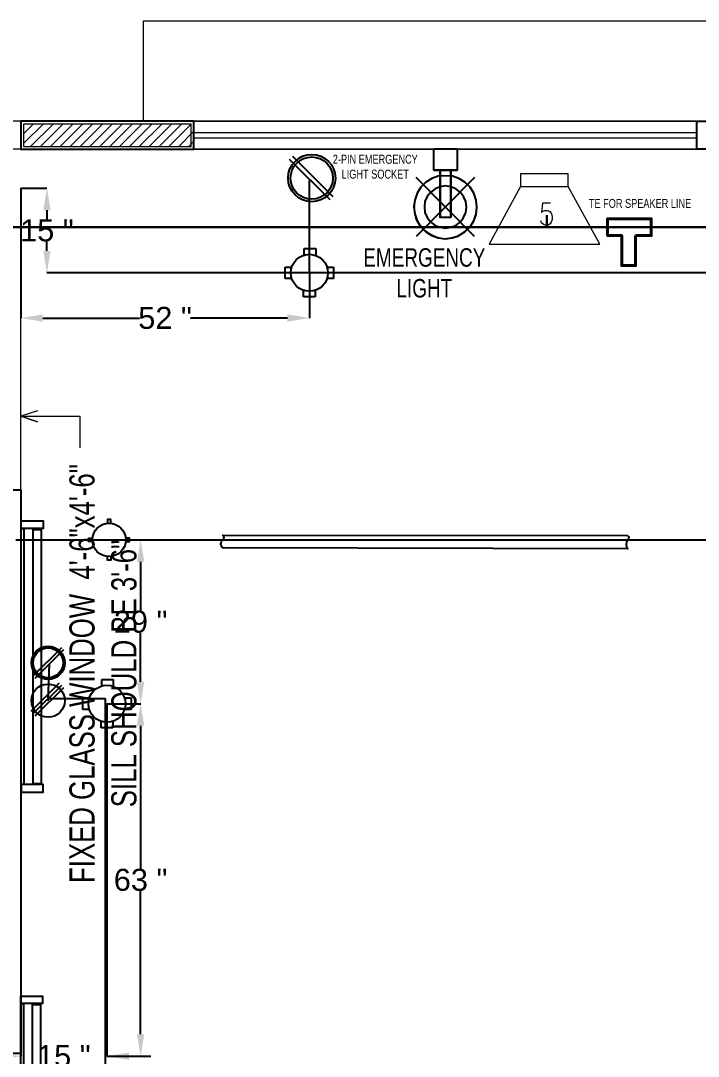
# Model space of a CAD drawing. Header units: inches. Extents: x -49881 to 95347, y -45374 to 27845.
# Drawn here: x 20199 to 23279, y -29115 to -24404 of the extents above; entities that cross this region are included whole.
import ezdxf

# ---------------------------------------------------------------- set-up
doc = ezdxf.new("R2010")
doc.units = ezdxf.units.IN
doc.header["$MEASUREMENT"] = 0
doc.linetypes.add('DASH', pattern=[0.35, 0.25, -0.1])
doc.linetypes.add('PHANTOMX2', pattern=[5, 2.5, -0.5, 0.5, -0.5, 0.5, -0.5])
doc.layers.get('Defpoints').update_dxf_attribs({"lineweight": 0})
for name, color, linetype in [('Cables', 7, 'Continuous'), ('COLLUM', 1, 'Continuous'), ('Layer 1', 7, 'Continuous'), ('Lights', 7, 'Continuous'), ('PVC Conduits and Circular Boxes', 7, 'Continuous'), ('Sockets', 7, 'Continuous'), ('wall 05', 3, 'Continuous')]:
    doc.layers.add(name, color=color, linetype=linetype)
for name, color, linetype, lineweight in [('dim-8', 18, 'Continuous', 15), ('FLOORTILE', 40, 'Continuous', 9), ('Glass', 142, 'Continuous', 9), ('grid', 9, 'Continuous', 13), ('HACTH', 8, 'Continuous', 9), ('Parapet', 253, 'Continuous', 15), ('Plaster Line', 9, 'Continuous', 15), ('Sunshed', 5, 'Continuous', 15), ('Text', 252, 'Continuous', 15), ('WINDOW', 140, 'Continuous', 9)]:
    doc.layers.add(name, color=color, linetype=linetype, lineweight=lineweight)
doc.styles.get("Standard").update_dxf_attribs({"font": 'arial.ttf'})
doc.styles.add('Swiss721', font='swisscl.ttf')
doc.dimstyles.get("Standard").update_dxf_attribs({"dimtxt": 100, "dimasz": 100, "dimexe": 0.18, "dimexo": 0.0625, "dimgap": 0.09, "dimtad": 0, "dimtih": 1, "dimtoh": 1, "dimdec": 0, "dimlfac": 0.03937, "dimzin": 0, "dimdsep": 46, "dimtxsty": 'Standard', "dimcen": 0.09, "dimclrd": 5, "dimclre": 5, "dimclrt": 256, "dimadec": 0, "dimazin": 0, "dimtfac": 1, "dimtdec": 0, "dimtofl": 0, "dimtmove": 0, "dimatfit": 3, "dimfxl": 1, "dimtolj": 1, "dimtzin": 0, "dimarcsym": 0})

# ---------------------------------------------------------------- blocks, each defined once
blk = doc.blocks.new('A$C63C712C3')
at = {"ltscale": 2}
for p, q in [((39.8, 42), (33.8, 42)), ((39.8, 15.9), (33.8, 15.9)), ((1230.6, 42), (1236.6, 42)), ((1230.6, 15.9), (1236.6, 15.9))]:
    blk.add_line(p, q, dxfattribs=at)
for points in [[(35.5, 102.6), (0, 102.6), (0, 0), (35.5, 0)], [(35.5, 102.6), (1235.5, 102.6), (1235.5, 90.2), (35.5, 90.2)], [(1235.5, 102.6), (1270.9, 102.6), (1270.9, 0), (1235.5, 0)], [(39.8, 47.6), (1230.6, 47.6), (1230.6, 10.1), (39.8, 10.1)]]:
    blk.add_lwpolyline(points, close=True, dxfattribs=at)
blk = doc.blocks.new('*D221')
at = {"color": 5, "lineweight": -2, "transparency": 16777216}
for p, q in [((20198.8, -25166), (20198.8, -25756.8)), ((21510.7, -25550.9), (21510.7, -25756.8)), ((20298.8, -25756.6), (20739, -25756.6)), ((21410.7, -25756.6), (20970.6, -25756.6))]:
    blk.add_line(p, q, dxfattribs=at)
at = {"color": 5, "transparency": 16777216}
for points in [[(20298.8, -25739.9), (20298.8, -25773.3), (20198.8, -25756.6)], [(21410.7, -25739.9), (21410.7, -25773.3), (21510.7, -25756.6)]]:
    blk.add_solid(points, dxfattribs=at)
at = {"layer": 'Defpoints', "color": 0, "transparency": 16777216}
for p in [(20198.8, -25166), (21510.7, -25550.9), (21510.7, -25756.6)]:
    blk.add_point(p, dxfattribs=at)
at = {"transparency": 16777216, "insert": (20854.8, -25756.6), "char_height": 100, "attachment_point": 5}
blk.add_mtext('\\A1;52 "', dxfattribs=at)
blk = doc.blocks.new('*D222')
at = {"color": 5, "lineweight": -2, "transparency": 16777216}
for p, q in [((20198.9, -25166), (20318, -25166)), ((20317.9, -25266), (20317.9, -25307.3)), ((20317.9, -25450.9), (20317.9, -25409.6)), ((21510.7, -25550.9), (20317.7, -25550.9))]:
    blk.add_line(p, q, dxfattribs=at)
at = {"color": 5, "transparency": 16777216}
for points in [[(20301.2, -25266), (20334.5, -25266), (20317.9, -25166)], [(20301.2, -25450.9), (20334.5, -25450.9), (20317.9, -25550.9)]]:
    blk.add_solid(points, dxfattribs=at)
at = {"layer": 'Defpoints', "color": 0, "transparency": 16777216}
for p in [(20198.8, -25166), (20317.9, -25166), (21510.7, -25550.9)]:
    blk.add_point(p, dxfattribs=at)
at = {"transparency": 16777216, "insert": (20317.9, -25358.5), "char_height": 100, "attachment_point": 5}
blk.add_mtext('\\A1;15 "', dxfattribs=at)
blk = doc.blocks.new('*D237')
at = {"color": 5, "lineweight": -2, "transparency": 16777216}
for p, q in [((20590.7, -27511.3), (20590.7, -29115.1)), ((20098.8, -29114.9), (19998.8, -29114.9)), ((20198.8, -29103), (20198.8, -29115.1)), ((20690.7, -29114.9), (20790.7, -29114.9))]:
    blk.add_line(p, q, dxfattribs=at)
at = {"color": 5, "transparency": 16777216}
for points in [[(20098.8, -29098.2), (20098.8, -29131.5), (20198.8, -29114.9)], [(20690.7, -29098.2), (20690.7, -29131.5), (20590.7, -29114.9)]]:
    blk.add_solid(points, dxfattribs=at)
at = {"layer": 'Defpoints', "color": 0, "transparency": 16777216}
for p in [(20590.7, -27511.3), (20198.8, -29103), (20198.8, -29114.9)]:
    blk.add_point(p, dxfattribs=at)
at = {"transparency": 16777216, "insert": (20394.8, -29114.9), "char_height": 100, "attachment_point": 5}
blk.add_mtext('\\A1;15 "', dxfattribs=at)
blk = doc.blocks.new('*D238')
at = {"color": 5, "lineweight": -2, "transparency": 16777216}
for p, q in [((20590.8, -27511.3), (20743.9, -27511.3)), ((20743.7, -27611.3), (20743.7, -28261.9)), ((20743.7, -29014.9), (20743.7, -28364.2)), ((20590.8, -29114.9), (20743.9, -29114.9))]:
    blk.add_line(p, q, dxfattribs=at)
at = {"color": 5, "transparency": 16777216}
for points in [[(20727, -27611.3), (20760.4, -27611.3), (20743.7, -27511.3)], [(20727, -29014.9), (20760.4, -29014.9), (20743.7, -29114.9)]]:
    blk.add_solid(points, dxfattribs=at)
at = {"layer": 'Defpoints', "color": 0, "transparency": 16777216}
for p in [(20590.7, -27511.3), (20590.7, -29114.9), (20743.7, -29114.9)]:
    blk.add_point(p, dxfattribs=at)
at = {"transparency": 16777216, "insert": (20743.7, -28313.1), "char_height": 100, "attachment_point": 5}
blk.add_mtext('\\A1;63 "', dxfattribs=at)
blk = doc.blocks.new('*D239')
at = {"color": 5, "lineweight": -2, "transparency": 16777216}
for p, q in [((20600.4, -26766.1), (20744.1, -26766.1)), ((20743.9, -26866.1), (20743.9, -27087.5)), ((20743.9, -27411.3), (20743.9, -27189.8)), ((20590.8, -27511.3), (20744.1, -27511.3))]:
    blk.add_line(p, q, dxfattribs=at)
at = {"color": 5, "transparency": 16777216}
for points in [[(20727.2, -26866.1), (20760.5, -26866.1), (20743.9, -26766.1)], [(20727.2, -27411.3), (20760.5, -27411.3), (20743.9, -27511.3)]]:
    blk.add_solid(points, dxfattribs=at)
at = {"layer": 'Defpoints', "color": 0, "transparency": 16777216}
for p in [(20600.3, -26766.1), (20743.9, -26766.1), (20590.7, -27511.3)]:
    blk.add_point(p, dxfattribs=at)
at = {"transparency": 16777216, "insert": (20743.9, -27138.7), "char_height": 100, "attachment_point": 5}
blk.add_mtext('\\A1;29 "', dxfattribs=at)

msp = doc.modelspace()

# ---------------------------------------------------------------- hatches: boundary and pattern name
at = {"layer": 'HACTH', "lineweight": 0}
h = msp.add_hatch(dxfattribs=at)
h.set_pattern_fill('ANSI31', color=256, scale=254, style=0)
h.set_pattern_definition([(45, (-3419779.368, -4416097.753), (-22.4506403, 22.4506403), [])])
h.paths.add_polyline_path([(20986.2, -24873.9), (20211.5, -24873.9), (20211.5, -24975.5), (20986.2, -24975.5)])

# ---------------------------------------------------------------- linework, layer by layer
at = {"lineweight": 15}
for points in [[(22471, -25099.9), (22471, -25157.8), (22327.7, -25419.9), (22830.7, -25419.9)], [(22687.4, -25099.9), (22471, -25099.9)], [(22471, -25157.8), (22687.4, -25157.8), (22687.4, -25099.9)], [(22830.7, -25419.9), (22687.4, -25157.8)]]:
    msp.add_lwpolyline(points, dxfattribs=at)
msp.add_open_spline([(22606.6, -25234), (22606.6, -25234), (22570.1, -25234), (22570.1, -25234), (22570.1, -25234), (22565.5, -25276.7), (22565.5, -25276.7), (22565.5, -25276.7), (22570.1, -25272.1), (22570.1, -25272.1), (22637.4, -25239.6), (22622, -25374.1), (22565.5, -25323.9), (22565.5, -25323.9), (22562.4, -25314.8), (22562.4, -25314.8)], degree=3, knots=[0, 0, 0, 0, 1, 1, 1, 2, 2, 2, 3, 3, 3, 4, 4, 4, 5, 5, 5, 5], dxfattribs=at)
at = {"layer": 'Cables', "color": 6}
for p, q in [((21510.7, -25550.9), (21510.7, -25131.3)), ((26818.7, -25550.9), (21510.7, -25550.9))]:
    msp.add_line(p, q, dxfattribs=at)
at = {"layer": 'Cables', "color": 5, "lineweight": 30}
for p, q in [((22589.9, -25288.2), (22589.9, -25343.1)), ((7625.8, -25343.1), (25084.5, -25343.1))]:
    msp.add_line(p, q, dxfattribs=at)
at = {"layer": 'Cables', "color": 3}
msp.add_line((20176.6, -26766.2), (26260.7, -26765.2), dxfattribs=at)
at = {"layer": 'Cables', "color": 1}
for p, q in [((20323.2, -27497.4), (20329.5, -27330.1)), ((20583.5, -27488.3), (20323.6, -27488.3)), ((20583.5, -31522.7), (20583.5, -27488.3))]:
    msp.add_line(p, q, dxfattribs=at)
at = {"layer": 'Cables', "color": 5, "lineweight": 40}
msp.add_lwpolyline([(22993.7, -25381.2), (22993.7, -25517.7), (22930.5, -25517.7), (22930.5, -25381.2), (22866.7, -25381.2), (22866.7, -25305), (23065, -25305), (23065, -25381.2)], close=True, dxfattribs=at)
at = {"layer": 'COLLUM', "linetype": 'Continuous', "ltscale": 10}
msp.add_lwpolyline([(19894, -29407.8), (20198.8, -29407.8), (20198.8, -29103), (19894, -29103)], close=True, dxfattribs=at)
at = {"layer": 'FLOORTILE', "linetype": 'Continuous', "ltscale": 10}
msp.add_lwpolyline([(20274.6, -26178.4), (20198.8, -26203.7), (20274.6, -26228.9), (20198.8, -26203.7), (20468, -26203.7), (20468, -26347.6)], dxfattribs=at)
at = {"layer": 'Glass'}
for points in [[(20986.2, -24912), (23272.2, -24912)], [(20986.2, -24937.4), (23272.2, -24937.4)]]:
    msp.add_lwpolyline(points, dxfattribs=at)
at = {"layer": 'grid', "linetype": 'PHANTOMX2', "ltscale": 0.2}
msp.add_lwpolyline([(29105.3, -24988.2), (6012.9, -24988.2)], dxfattribs=at)
at = {"layer": 'Layer 1', "color": 1}
for points in [[(22182.6, -24988.2), (22182.6, -25084.4), (22075.9, -25084.4), (22075.9, -24988.2)], [(22182.6, -24988.2), (22075.9, -24988.2)], [(21985.9, -25251.8), (21990.1, -25283.2), (22000.5, -25314.6), (22017.3, -25341.8), (22040.3, -25364.8), (22067.5, -25381.5), (22096.8, -25392), (22130.3, -25396.2), (22161.6, -25392), (22190.9, -25381.5), (22218.1, -25364.8), (22241.2, -25341.8), (22257.9, -25314.6), (22268.4, -25283.2), (22272.5, -25251.8), (22268.4, -25220.4), (22257.9, -25189), (22241.2, -25161.8), (22218.1, -25138.8), (22190.9, -25122.1), (22161.6, -25111.6), (22130.3, -25109.5), (22096.8, -25111.6), (22067.5, -25122.1), (22040.3, -25138.8), (22017.3, -25161.8), (22000.5, -25189), (21990.1, -25220.4), (21985.9, -25251.8)], [(22075.9, -25084.4), (22182.6, -25084.4)], [(22105.1, -25084.4), (22153.3, -25084.4), (22153.3, -25299.9)], [(22105.1, -25084.4), (22105.1, -25299.9), (22105.1, -25099), (22105.1, -25084.4), (22153.3, -25084.4)], [(22153.3, -25299.9), (22153.3, -25084.4)], [(22262.1, -25117.9), (21996.4, -25385.7)], [(22262.1, -25385.7), (21996.4, -25117.9)], [(22034, -25251.8), (22036.1, -25276.9), (22046.6, -25299.9), (22061.2, -25318.8), (22082.1, -25335.5), (22105.1, -25343.9), (22130.3, -25348), (22153.3, -25343.9), (22176.3, -25335.5), (22197.2, -25318.8), (22211.9, -25299.9), (22222.3, -25276.9), (22224.4, -25251.8), (22222.3, -25226.7), (22211.9, -25203.7), (22197.2, -25184.8), (22176.3, -25168.1), (22153.3, -25159.7), (22130.3, -25155.5), (22105.1, -25159.7), (22082.1, -25168.1), (22061.2, -25184.8), (22046.6, -25203.7), (22036.1, -25226.7), (22034, -25251.8)], [(21985.9, -25241.3), (21988, -25274.8), (21996.4, -25306.2), (22013.1, -25335.5), (22034, -25358.5), (22061.2, -25377.3), (22092.6, -25389.9), (22124, -25396.2), (22157.5, -25392), (22188.9, -25383.6), (22216, -25364.8), (22239.1, -25343.9), (22257.9, -25314.6), (22268.4, -25285.3), (22272.5, -25251.8)], [(22153.3, -25299.9), (22105.1, -25299.9)], [(22153.3, -25299.9), (22105.1, -25299.9)]]:
    msp.add_lwpolyline(points, dxfattribs=at)
at = {"layer": 'Parapet'}
for points in [[(3231.6, -34157.6), (28253.2, -34157.6), (28253.2, -24861.2), (3231.6, -24861.2)], [(3358.6, -34030.6), (28126.2, -34030.6), (28126.2, -24988.2), (3358.6, -24988.2)]]:
    msp.add_lwpolyline(points, close=True, dxfattribs=at)
at = {"layer": 'Plaster Line'}
msp.add_lwpolyline([(20973.5, -24873.9), (20211.5, -24873.9), (20211.5, -24975.5), (20973.5, -24975.5)], close=True, dxfattribs=at)
at = {"layer": 'PVC Conduits and Circular Boxes'}
for p, q in [((21487, -25470.2), (21487, -25440.5)), ((21487, -25440.5), (21539.5, -25440.5)), ((21539.5, -25440.5), (21539.6, -25471.9)), ((21401.3, -25577.1), (21401.3, -25524.6)), ((21401.3, -25524.6), (21431, -25524.6)), ((21590.7, -25524.6), (21620.4, -25524.6)), ((21620.4, -25524.6), (21620.4, -25577.1)), ((21431, -25577.1), (21401.3, -25577.1)), ((21620.4, -25577.1), (21590.7, -25577.1)), ((21484.5, -25660.4), (21484.5, -25630.7)), ((21537, -25660.4), (21484.5, -25660.4)), ((21537, -25630.7), (21537, -25660.4)), ((20567, -27430.6), (20567, -27400.9)), ((20567, -27400.9), (20619.5, -27400.9)), ((20619.5, -27400.9), (20619.6, -27432.3)), ((20481.3, -27537.5), (20481.3, -27485)), ((20481.3, -27485), (20511, -27485)), ((20670.7, -27485), (20700.4, -27485)), ((20700.4, -27485), (20700.4, -27537.5)), ((20511, -27537.5), (20481.3, -27537.5)), ((20700.4, -27537.5), (20670.7, -27537.5)), ((20564.5, -27620.8), (20564.5, -27591.1)), ((20616.9, -27591.1), (20616.9, -27620.8)), ((20616.9, -27620.8), (20564.5, -27620.8))]:
    msp.add_line(p, q, dxfattribs=at)
for points in [[(20607.9, -26690.7), (20607.9, -26673.5), (20592.8, -26673.5), (20592.8, -26690.7)], [(20524.8, -26772.9), (20507.6, -26772.7), (20507.7, -26757.6), (20525, -26757.8)], [(20675.8, -26772.9), (20693, -26772.7), (20692.9, -26757.6), (20675.7, -26757.8)], [(20607.9, -26841.6), (20607.9, -26858.8), (20592.8, -26858.8), (20592.8, -26841.6)]]:
    msp.add_lwpolyline(points, dxfattribs=at)
msp.add_lwpolyline([(22956.8, -26745.6, -0.56347), (22956.8, -26765.9, 0.368601), (22959.1, -26806.8), (21116.7, -26801.6, -0.456322), (21116.8, -26765.9, 0.605884), (21116.8, -26744.9)], format="xyb", close=True, dxfattribs=at)
for centre, radius in [((21510.7, -25550.9), 84.1), ((20600.3, -26766.1), 75.8), ((20590.7, -27511.3), 84.1)]:
    msp.add_circle(centre, radius, dxfattribs=at)
at = {"layer": 'Sockets', "color": 1}
for p, q in [((21604.7, -25218.6), (21421.1, -25035)), ((21619.5, -25205.3), (21435.9, -25021.7))]:
    msp.add_line(p, q, dxfattribs=at)
at = {"layer": 'Sockets', "color": 3}
for p, q in [((20383.5, -27256.3), (20253.9, -27385.9)), ((20392.8, -27266.8), (20263.3, -27396.4))]:
    msp.add_line(p, q, dxfattribs=at)
at = {"layer": 'Sockets', "color": 5}
for p, q in [((20374.1, -27417.9), (20244.6, -27547.4)), ((20383.5, -27428.4), (20253.9, -27557.9)), ((20392.8, -27438.8), (20263.3, -27568.4))]:
    msp.add_line(p, q, dxfattribs=at)
at = {"layer": 'Sockets', "color": 1}
for radius in [107.5, 96.2]:
    msp.add_circle((21521.6, -25119.9), radius, dxfattribs=at)
at = {"layer": 'Sockets', "color": 3}
for radius in [75.8, 67.9]:
    msp.add_circle((20323.2, -27325.4), radius, dxfattribs=at)
at = {"layer": 'Sockets', "color": 5}
msp.add_circle((20323.2, -27497.4), 75.8, dxfattribs=at)
at = {"layer": 'Sunshed', "linetype": 'DASH'}
msp.add_lwpolyline([(20986.2, -24861.2), (20757.6, -24861.2), (20757.6, -24404), (23500.8, -24404), (23500.8, -24404), (23500.8, -24861.2), (23272.2, -24861.2)], dxfattribs=at)
at = {"layer": 'wall 05'}
for points in [[(20986.2, -24861.2), (20198.8, -24861.2), (20198.8, -24988.2), (20986.2, -24988.2)], [(23272.2, -24861.2), (24085, -24861.2), (24085, -24988.2), (23272.2, -24988.2)], [(20198.8, -29103), (20071.8, -29103), (20071.8, -26537.6), (20198.8, -26537.6)]]:
    msp.add_lwpolyline(points, close=True, dxfattribs=at)
at = {"layer": 'WINDOW'}
for points in [[(20986.2, -24861.2), (23272.2, -24861.2)], [(20986.2, -24988.2), (23272.2, -24988.2)]]:
    msp.add_lwpolyline(points, dxfattribs=at)
at = {"layer": 'WINDOW', "linetype": 'Continuous', "ltscale": 10}
msp.add_lwpolyline([(20198.8, -26537.6), (20198.8, -25166)], dxfattribs=at)

# ---------------------------------------------------------------- block references
at = {"layer": 'Lights', "lineweight": 0, "xscale": 0.9717457119858204, "yscale": 0.9717457122522172, "zscale": 0.9717457123347089, "rotation": 90}
for p in [(20300.9, -27914), (20298.5, -30076.1)]:
    msp.add_blockref('A$C63C712C3', p, dxfattribs=at)

# ---------------------------------------------------------------- texts
at = {"layer": 'dim-8', "linetype": 'Continuous', "ltscale": 10, "insert": (20573.3, -27374), "char_height": 114.3, "attachment_point": 5, "rotation": 90, "style": 'Swiss721'}
msp.add_mtext('\\A1;FIXED GLASS WINDOW  4\'-6"x4\'-6"\\PSILL SHOULD BE 3\'-6"', dxfattribs=at)
at = {"layer": 'Text', "color": 4, "attachment_point": 2, "style": 'Swiss721'}
for s, insert, char_height, width in [('2-PIN EMERGENCY LIGHT SOCKET', (21810.4, -25013.9), 40.64, 499.131), ('TE FOR SPEAKER LINE', (23013.9, -25214.8), 40.64, 499.131), ('EMERGENCY LIGHT ', (22033.3, -25439.1), 84, 657.618)]:
    msp.add_mtext(s, dxfattribs=dict(at, insert=insert, char_height=char_height, width=width))

# ---------------------------------------------------------------- dimensions: what is measured, and where the dimension line sits
for base, p1, p2, picture, middle in [((21510.7, -25756.6), (20198.8, -25166), (21510.7, -25550.9), '*D221', (20854.8, -25756.6)), ((20198.8, -29114.9), (20590.7, -27511.3), (20198.8, -29103), '*D237', (20394.8, -29114.9))]:
    dim = msp.add_linear_dim(base=base, p1=p1, p2=p2, dimstyle='Standard', override={"dimpost": ' "'})
    dim.commit()
    dim.dimension.update_dxf_attribs({"geometry": picture, "text_midpoint": middle})
for base, p1, p2, picture, middle in [((20317.9, -25166), (21510.7, -25550.9), (20198.8, -25166), '*D222', (20317.9, -25358.5)), ((20743.9, -26766.1), (20590.7, -27511.3), (20600.3, -26766.1), '*D239', (20743.9, -27138.7)), ((20743.7, -29114.9), (20590.7, -27511.3), (20590.7, -29114.9), '*D238', (20743.7, -28313.1))]:
    dim = msp.add_linear_dim(base=base, p1=p1, p2=p2, angle=90, dimstyle='Standard', override={"dimpost": ' "'})
    dim.commit()
    dim.dimension.update_dxf_attribs({"geometry": picture, "text_midpoint": middle})

doc.saveas('drawing.dxf')
